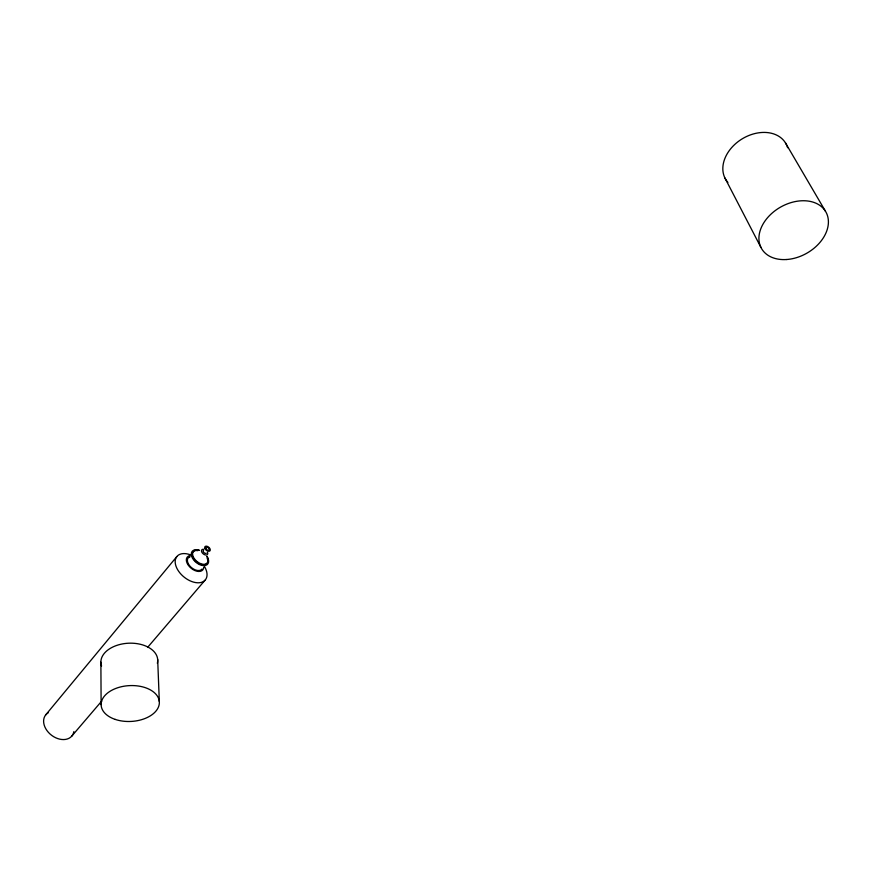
<?xml version="1.0" encoding="UTF-8"?>
<svg xmlns="http://www.w3.org/2000/svg" width="872" height="872" viewBox="0 0 872 872"><rect width="100%" height="100%" fill="white"/><g stroke="black" fill="none" stroke-linecap="round" stroke-linejoin="round"><path stroke-width="1.31" d="M188.853 557.328L189.529 555.704A10.039 6.148 39.5 0 0 191.306 568.391A10.039 6.148 39.5 0 0 203.732 567.16M189.551 557.535L190.074 555.955M45.649 714.964L176.809 556.598M71.569 736.35L101.621 701.197M147.575 647.427L205.029 580.218M785.454 142.866L825.446 211.22M724.926 178.008L760.929 247.43M157.679 659.45L159.325 701.6M100.88 662.175L101.119 704.631M101.566 665.99A28.438 18.029 -2.8 0 1 128.446 643.22A28.438 18.029 -2.8 0 1 157.352 663.298M204.637 566.767A18.41 11.336 39.4 0 1 197.116 582.758A18.41 11.336 39.4 0 1 175.545 564.674A18.41 11.336 39.4 0 1 190.369 554.799M73.88 731.63A16.808 12.241 38.2 0 1 51.786 735.434A16.808 12.241 38.2 0 1 48.331 712.697M207.492 552.314A3.652 2.213 39.5 0 1 205.825 555.028A3.652 2.213 39.5 0 1 201.683 551.845A3.652 2.213 39.5 0 1 203.558 549.295M207.067 556.51A9.101 5.537 39.5 0 1 203.568 564.337A9.101 5.537 39.5 0 1 192.832 555.715A9.101 5.537 39.5 0 1 199.426 550.374M207.144 558.069A9.101 5.537 39.5 0 1 202.784 564.838A9.101 5.537 39.5 0 1 192.494 556.587A9.101 5.537 39.5 0 1 197.879 550.635M206.98 556.412A10.072 6.126 39.5 0 1 203.645 565.645A10.072 6.126 39.5 0 1 191.524 555.922A10.072 6.126 39.5 0 1 199.481 550.406M202.021 569.056A8.905 5.461 39.5 0 1 191.251 567.432A8.905 5.461 39.5 0 1 188.679 557.361M206.293 553.251A2.027 1.221 39.5 0 1 204.462 552.99A2.027 1.221 39.5 0 1 203.176 551.268M203.241 550.69A2.027 1.221 39.5 0 1 203.601 550.319M727.891 182.412A35.033 26.171 -31.6 0 1 742.966 138.386A35.033 26.171 -31.6 0 1 787.623 147.728M115.191 719.4A29.147 17.931 -3.1 0 0 159.358 702.876A29.147 17.931 -3.1 0 0 116.172 688.291A29.147 17.931 -3.1 0 0 115.191 719.4M205.999 548.815A2.027 1.221 39.5 0 0 209.018 550.058A2.027 1.221 39.5 0 0 207.471 547.3A2.027 1.221 39.5 0 0 205.999 548.815M205.094 548.88A3.248 1.951 39.5 0 0 209.945 550.864A3.248 1.951 39.5 0 0 207.46 546.439A3.248 1.951 39.5 0 0 205.094 548.88M786.391 259.529A37.016 26.531 -29.6 0 0 826.721 213.629A37.016 26.531 -29.6 0 0 767.861 217.357A37.016 26.531 -29.6 0 0 786.391 259.529"/></g></svg>
